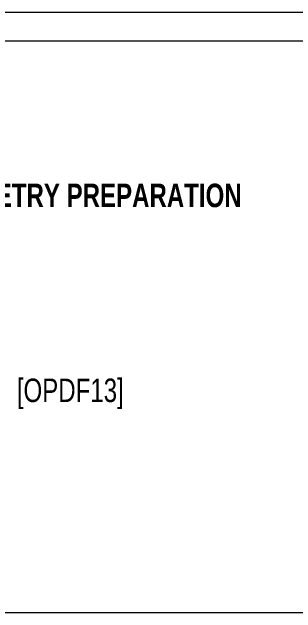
# Model space of a CAD drawing. Header units: millimetres. Extents: x -160614 to 59925, y -157025 to 0.
# Drawn here: x -53599 to -52631, y -109843 to -107793 of the extents above; entities that cross this region are included whole.
import ezdxf

# ---------------------------------------------------------------- set-up
doc = ezdxf.new("R2010")
doc.units = ezdxf.units.MM
doc.header["$LTSCALE"] = 8
for name, color, linetype, lineweight in [('72_EGR_BASE_TEXT', 9, 'Continuous', 5), ('72_EGR_EQP_TAG', 9, 'Continuous', 5), ('Walls', 9, 'Continuous', 5)]:
    doc.layers.add(name, color=color, linetype=linetype, lineweight=lineweight)
doc.styles.add('X3G_ENTITY_9EC9', font='swisscl.ttf', dxfattribs={"height": 0.2})
doc.styles.add('X3G_ENTITY_9F38', font='swisscl.ttf', dxfattribs={"height": 0.2})

# ---------------------------------------------------------------- blocks, each defined once
blk = doc.blocks.new('1stF')
at = {"layer": 'Walls', "color": 9}
for p, q in [((-55652.3, -107792.6, 0.1), (-51652.3, -107792.6, 0.1)), ((-51652.3, -107892.6, 0.1), (-55652.3, -107892.6, 0.1)), ((-51652.3, -109842.6, 0.1), (-55652.3, -109842.6, 0.1))]:
    blk.add_line(p, q, dxfattribs=at)
at = {"layer": '72_EGR_BASE_TEXT', "color": 9, "char_height": 80, "attachment_point": 2}
for s, insert, style in [('{\\fSwis721 LtCn BT|b1|i0|c0|p34;OPTOMETRY PREPARATION}', (-53385.9, -108378.2, 0.1), 'X3G_ENTITY_9EC9'), ('[OPDF13]', (-53400.6, -109043.1, 0.1), 'X3G_ENTITY_9F38')]:
    blk.add_mtext(s, dxfattribs=dict(at, insert=insert, style=style))

msp = doc.modelspace()

# ---------------------------------------------------------------- block references
at = {"layer": '72_EGR_EQP_TAG'}
msp.add_blockref('1stF', (0, 0), dxfattribs=at)

doc.saveas('drawing.dxf')
